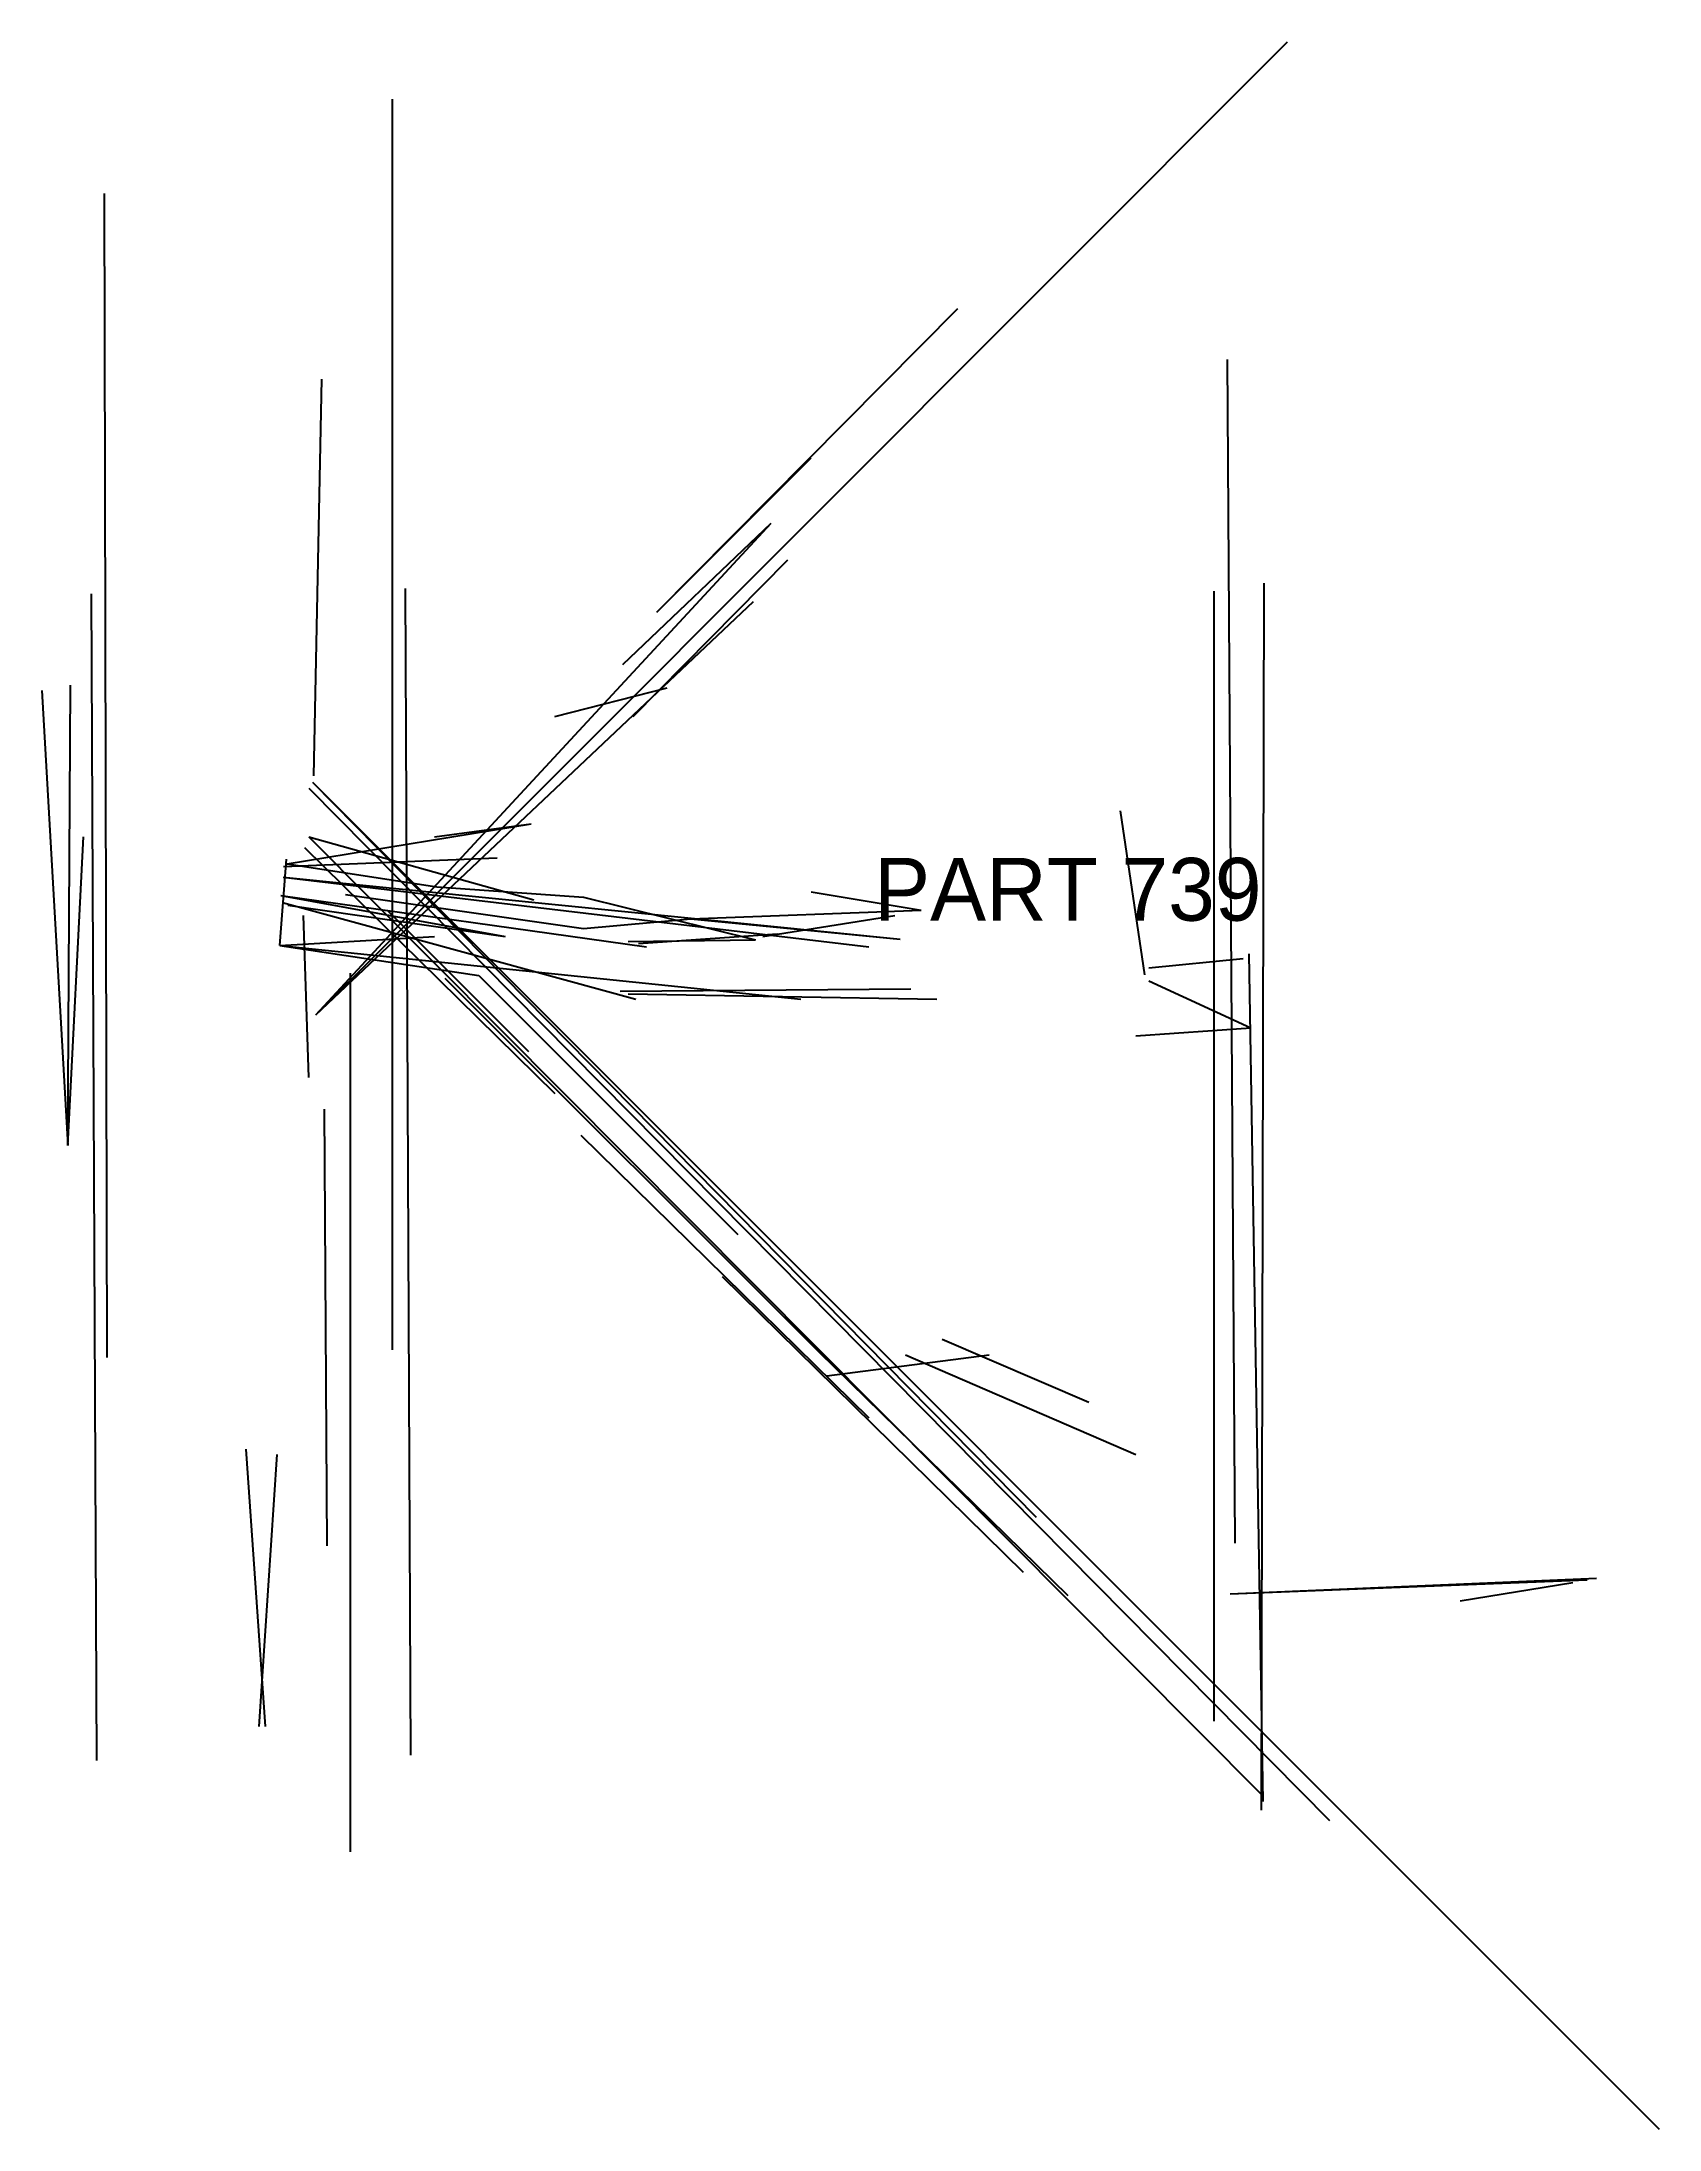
# Model space of a CAD drawing. Header units: millimetres. Extents: x 1059 to 1368, y 606 to 1005.
import ezdxf

# ---------------------------------------------------------------- set-up
doc = ezdxf.new("R2010")
doc.units = ezdxf.units.MM
doc.layers.add('ANNOTATIONS', color=3, linetype='Continuous')
doc.layers.add('GEOMETRY', color=7, linetype='Continuous')

msp = doc.modelspace()

# ---------------------------------------------------------------- linework, layer by layer
at = {"layer": 'GEOMETRY'}
for p, q in [((1111.33, 819), (1297, 1005)), ((1126, 755), (1126, 994)), ((1071.5, 753.5), (1071, 976)), ((1176.5, 896), (1234, 954)), ((1287, 718), (1285.5, 944.25)), ((1111, 864.67), (1112.5, 940.5)), ((1176.5, 896), (1206, 925.5)), ((1111.33, 819), (1198.33, 913)), ((1170, 886), (1198.33, 913)), ((1172, 876), (1201.5, 906)), ((1069.5, 676.5), (1068.5, 899.5)), ((1111.33, 819), (1195, 898)), ((1129.5, 677.5), (1128.5, 900.5)), ((1283, 684), (1283, 900)), ((1292, 667), (1292.5, 901.5)), ((1064, 794), (1064.5, 882)), ((1059, 881), (1064, 794)), ((1157, 876), (1178.5, 881.5)), ((1110, 862.33), (1305, 665)), ((1110.75, 863.5), (1368, 606)), ((1110.75, 863.5), (1249, 723)), ((1265, 858), (1269.67, 826.67)), ((1105.86, 847.86), (1152.5, 855.5)), ((1134, 853), (1152.5, 855.5)), ((1064, 794), (1067, 853)), ((1109.2, 851), (1157, 804)), ((1110, 853), (1292, 670)), ((1110, 853), (1153, 841)), ((1104.5, 832.25), (1105.75, 848.75)), ((1105.17, 847.33), (1146, 849)), ((1105.86, 847.86), (1134.5, 843.5)), ((1105.14, 845.29), (1223, 833.5)), ((1105.14, 845.29), (1217, 832)), ((1117, 842), (1162.5, 835.5)), ((1134.5, 843.5), (1162.5, 841.5)), ((1206, 842.5), (1227, 839)), ((1104.67, 841.83), (1174.5, 832)), ((1104.67, 841.83), (1147.5, 834)), ((1105, 840.5), (1172.5, 822)), ((1106, 840), (1147.5, 834)), ((1110, 807), (1109, 838)), ((1125, 839), (1152, 812)), ((1162.5, 841.5), (1195.33, 833.33)), ((1183, 837.33), (1227, 839)), ((1196.75, 834), (1222, 838)), ((1104.5, 832.25), (1134, 834)), ((1162.5, 835.5), (1183, 837.33)), ((1173, 832.67), (1199.5, 834.5)), ((1183, 837.33), (1223, 833.5)), ((1104.5, 832.25), (1204, 822)), ((1104.5, 832.25), (1142.5, 826.5)), ((1171, 833), (1195.33, 833.33)), ((1292.33, 668.67), (1289.67, 830.67)), ((1118, 659), (1118, 827)), ((1136, 826), (1207.5, 754.5)), ((1142.5, 826.5), (1192, 777)), ((1270.5, 828), (1288.5, 829.75)), ((1169.5, 823.5), (1225, 824)), ((1171, 823), (1230, 822)), ((1270.5, 825.5), (1290, 816.5)), ((1268, 815), (1290, 816.5)), ((1113.5, 717.5), (1113, 801)), ((1162, 796), (1217, 742)), ((1189, 769), (1246.5, 712.5)), ((1207.5, 754.5), (1255, 708)), ((1231, 757), (1259, 745)), ((1209, 750), (1240, 754)), ((1224, 754), (1268, 735)), ((1098, 736), (1101.67, 683)), ((1100.5, 683), (1104, 735)), ((1286, 708.33), (1356, 711.33)), ((1286, 708.33), (1354.25, 711)), ((1330, 707), (1351.5, 710.5))]:
    msp.add_line(p, q, dxfattribs=at)

# ---------------------------------------------------------------- texts
at = {"layer": 'ANNOTATIONS'}
msp.add_text('PART 739', height=12, dxfattribs=at).set_placement((1218, 837))

doc.saveas('drawing.dxf')
